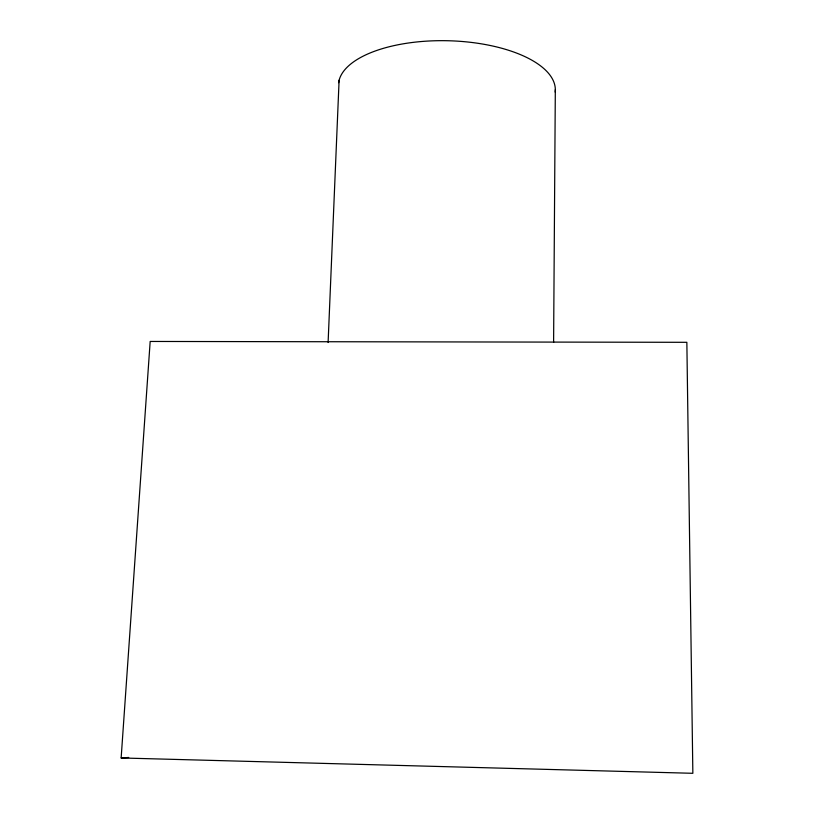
<?xml version="1.0" encoding="UTF-8"?>
<svg xmlns="http://www.w3.org/2000/svg" width="814" height="814" viewBox="0 0 814 814"><rect width="100%" height="100%" fill="white"/><g stroke="black" fill="none" stroke-linecap="round" stroke-linejoin="round"><path stroke-width="1.22" d="M553.601 342.46L555.321 89.662M328.103 342.511L339.102 80.26M121.144 757.966L150.173 341.453L686.853 342.307L692.856 773.3L121.144 757.966L128.724 757.468M338.614 82.702A108.476 46.927 1.4 0 1 452.777 40.904A108.476 46.927 1.4 0 1 555.199 92.104"/></g></svg>
